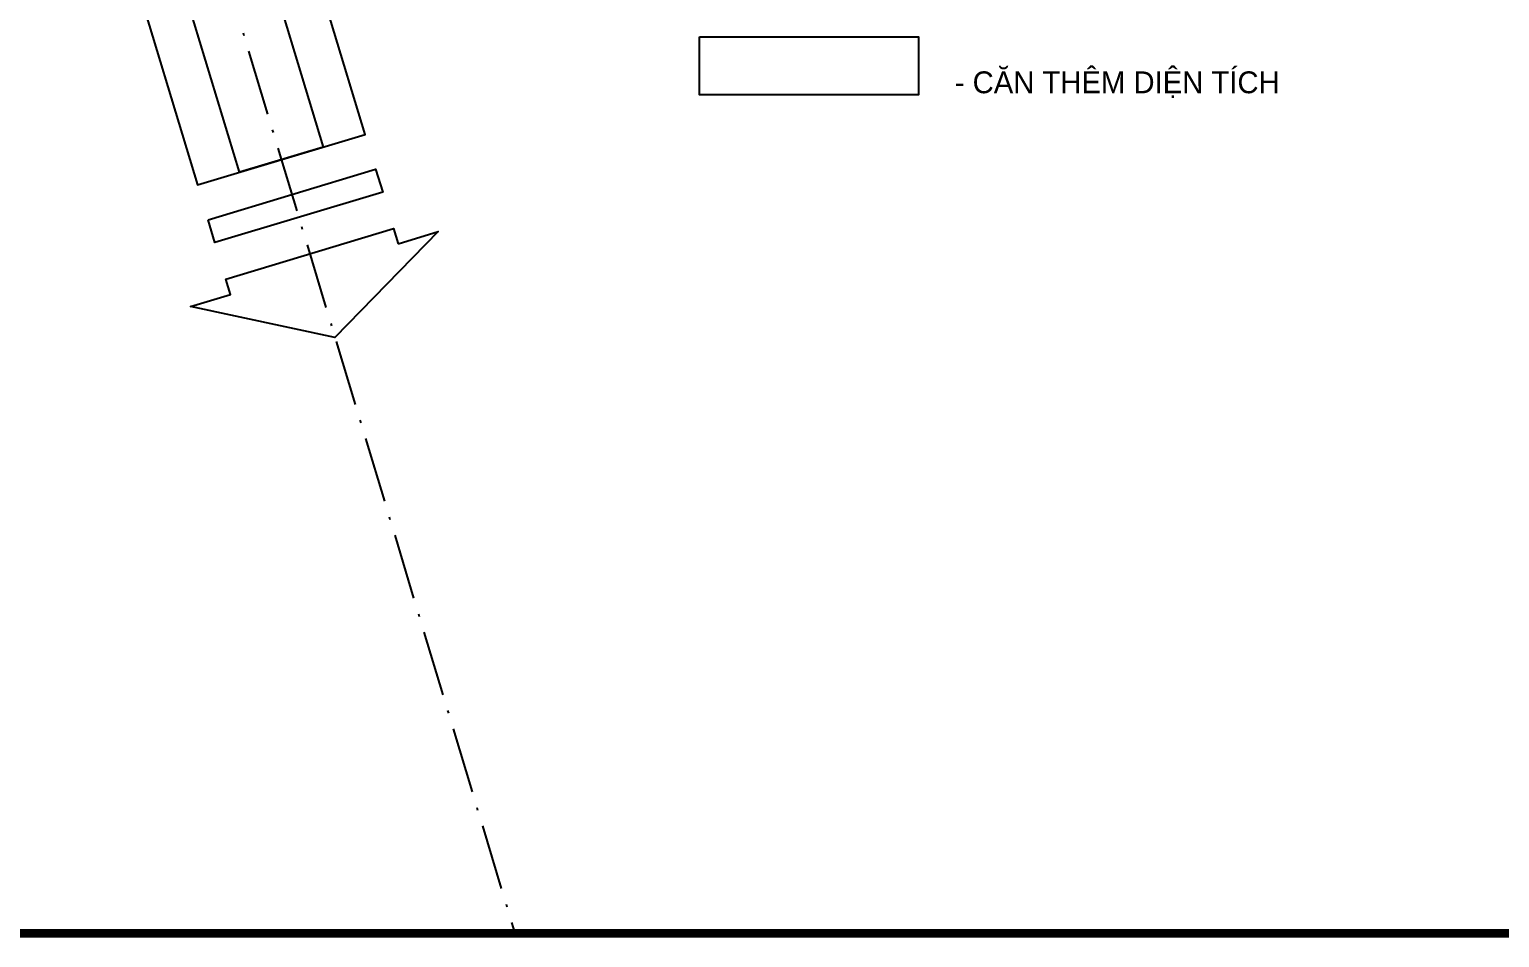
# Model space of a CAD drawing. Header units: metres. Extents: x 551291 to 569219, y 2064429 to 2066248.
# Drawn here: x 552721.3 to 552922.9, y 2065299.3 to 2065423.9 of the extents above; entities that cross this region are included whole.
import ezdxf

# ---------------------------------------------------------------- set-up
doc = ezdxf.new("R2010")
doc.units = ezdxf.units.M
doc.linetypes.add('ACAD_ISO10W100', pattern=[18.5, 12, -3, 0.5, -3])
for name, color, linetype in [('ghi_chu', 7, 'CONTINUOUS'), ('Khung ban ve', 7, 'CONTINUOUS'), ('LogDg', 7, 'CONTINUOUS'), ('TimDg', 222, 'CONTINUOUS'), ('ViaHeS', 32, 'CONTINUOUS')]:
    doc.layers.add(name, color=color, linetype=linetype)
doc.styles.add('avantH', font='', dxfattribs={"height": 10})
doc.styles.get('avantH').set_extended_font_data('.VnAvantH')

msp = doc.modelspace()

# ---------------------------------------------------------------- linework, layer by layer
at = {"layer": 'ghi_chu', "ltscale": 4}
msp.add_lwpolyline([(552813.207, 2065422.895), (552843.21, 2065422.895), (552843.21, 2065414.896), (552813.207, 2065414.896)], close=True, dxfattribs=at)
at = {"layer": 'Khung ban ve', "const_width": 1.2}
msp.add_lwpolyline([(552184.57, 2066109.888), (553434.57, 2066109.888), (553434.57, 2065299.888), (552184.57, 2065299.888)], close=True, dxfattribs=at)
at = {"layer": 'LogDg'}
msp.add_lwpolyline([(552942.419, 2065491.71, -0.1246658), (552922.237, 2065500.705, 0.2629368), (552902.792, 2065503.705, -0.0093449), (552867.164, 2065491.003), (552762.255, 2065455.796, 0.4052568), (552752.667, 2065437.241), (552761.566, 2065407.756), (552750.078, 2065404.289), (552741.551, 2065432.54, 0.4232274), (552722.419, 2065442.427), (552636.046, 2065413.441, 0.4065199), (552630.942, 2065403.512), (552645.176, 2065357.079), (552636.571, 2065354.441), (552622.53, 2065400.244, 0.4219493), (552612.336, 2065405.484), (552485.863, 2065363.04, 0.3468311)], format="xyb", dxfattribs=at)
at = {"layer": 'LogDg', "ltscale": 0.75}
msp.add_lwpolyline([(552745.778, 2065397.769), (552768.755, 2065404.703), (552769.747, 2065401.586), (552746.724, 2065394.636)], close=True, dxfattribs=at)
at = {"layer": 'LogDg', "ltscale": 0.75, "elevation": 0}
msp.add_lwpolyline([(552771.861, 2065394.495), (552777.344, 2065396.15), (552763.16, 2065381.613), (552743.355, 2065385.89), (552748.838, 2065387.545), (552748.207, 2065389.633), (552771.231, 2065396.584)], close=True, dxfattribs=at)
at = {"layer": 'TimDg', "linetype": 'ACAD_ISO10W100', "ltscale": 0.75}
msp.add_lwpolyline([(552739.304, 2065460.751), (552787.853, 2065299.888)], dxfattribs=at)
at = {"layer": 'ViaHeS', "elevation": 0}
msp.add_lwpolyline([(552488.122, 2065357.469), (552612.874, 2065399.336), (552619.08, 2065396.146), (552632.269, 2065353.122), (552649.478, 2065358.397), (552636.151, 2065401.875), (552639.425, 2065408.246), (552726.49, 2065437.464), (552735.148, 2065432.99), (552744.333, 2065402.555), (552767.31, 2065409.49), (552757.912, 2065440.629), (552762.526, 2065449.558), (552869.097, 2065485.323, 0.0085451), (552901.888, 2065496.954, -0.2491929), (552920.498, 2065494.512, 0.0997504), (552938.895, 2065486.295, -0.256949)], format="xyb", dxfattribs=at)

# ---------------------------------------------------------------- texts
at = {"layer": 'ghi_chu', "lineweight": -2, "style": 'avantH'}
msp.add_text('- C¡N TH£M DIÖN TÝCH', height=3, dxfattribs=at).set_placement((552848.207, 2065415.136))

doc.saveas('drawing.dxf')
